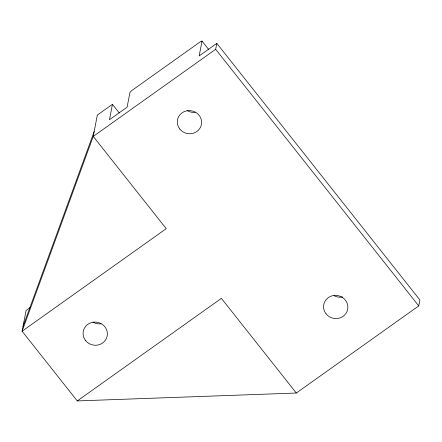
<?xml version="1.0" encoding="UTF-8"?>
<svg xmlns="http://www.w3.org/2000/svg" width="442" height="442" viewBox="0 0 442 442"><rect width="100%" height="100%" fill="white"/><g stroke="black" fill="none" stroke-linecap="round" stroke-linejoin="round"><path stroke-width="0.66" d="M119.301 112.97L112.445 104.312L109.472 119.732L127.108 107.185L129.965 92.356L131.611 90.671L200.613 41.576L202.033 41.078L208.884 49.736M202.033 41.078L199.176 55.907L216.807 43.36L419.9 299.98L418.756 305.908L296.322 393.032L77.267 400.922L22.1 331.218L26.1 310.455L30.023 307.66M112.445 104.312L97.339 115.058L93.229 136.412L166.236 228.663L22.1 331.218L93.229 136.412L215.663 49.294L216.807 43.36M23.012 326.472L94.14 131.666M77.267 400.922L221.398 298.367L296.322 393.032M215.663 49.294L418.756 305.908M100.909 323.837A12.188 11.575 10.9 0 1 92.964 322.074M195.149 112.356A12.188 11.575 10.9 0 1 187.209 110.588M342.649 296.947A12.188 11.575 10.9 0 1 334.008 295.698M179.806 129.058A12.188 11.575 10.9 0 0 200.696 126.837A12.188 11.575 10.9 0 0 187.889 110.655A12.188 11.575 10.9 0 0 179.806 129.058M326.052 313.848A12.188 11.575 10.9 0 0 346.948 311.632A12.188 11.575 10.9 0 0 334.135 295.444A12.188 11.575 10.9 0 0 326.052 313.848M85.566 340.539A12.188 11.575 10.9 0 0 106.456 338.323A12.188 11.575 10.9 0 0 93.649 322.141A12.188 11.575 10.9 0 0 85.566 340.539"/></g></svg>
